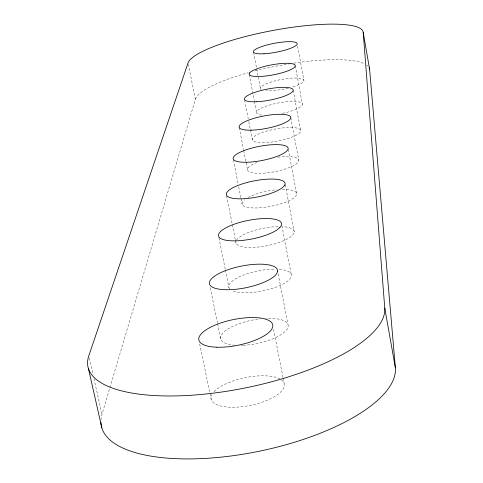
<?xml version="1.0" encoding="UTF-8"?>
<svg xmlns="http://www.w3.org/2000/svg" width="483" height="483" viewBox="0 0 483 483"><rect width="100%" height="100%" fill="white"/><g stroke="black" fill="none" stroke-linecap="round" stroke-linejoin="round"><path stroke-width="0.36" stroke-dasharray="2.42 1.81" d="M100.953 420.295A149.917 56.674 -11.7 0 1 102.01 414.336L109.719 388.32M109.931 387.595L195.367 99.281L188.352 64.354M282.434 113.372A23.335 5.5 -10.7 0 0 302.412 104.358L302.183 103.525A23.335 5.5 -10.7 0 0 280.098 102.656A23.335 5.5 -10.7 0 0 256.95 111.277L256.527 112.219A23.335 5.5 -10.7 0 0 262.637 115.159M89.295 358.048L93.092 374.862M93.919 378.515L102.01 414.336M199.654 343.872L211.174 399.284M210.28 287.735L217.465 322.879M217.616 323.61L220.761 338.988A34.408 11.954 -11.4 0 0 234.539 345.212M218.902 237.733L225.247 269.224M225.392 269.955L228.936 287.53M226.575 195.778L232.172 223.877M232.317 224.619L235.263 239.405M235.408 240.148L236 243.106A29.705 8.911 -11 0 0 261.701 246.614A29.705 8.911 -11 0 0 292.62 235.136L293.791 233.543A29.705 8.911 -11 0 0 282.803 226.684M233.392 159.849L238.131 183.926M238.705 186.849L240.86 197.795M241.005 198.525L242.152 204.357M239.236 127.542L243.547 149.645M243.692 150.382L247.574 170.276M273.565 329.309L282.966 377.326M283.11 378.062L284.125 383.236M244.688 100.307L248.25 118.709M248.817 121.65L250.242 129.009M250.381 129.746L252.374 140.052M278.154 273.849L287.928 324.353M281.921 225.766L291.171 274.084M249.282 74.617L254.251 100.5M254.39 101.243L256.666 113.07M285.248 184.627L294.244 232.045M253.533 52.224L260.512 88.842M288.285 149.404L296.677 193.997M293.181 90.309L300.716 130.851A24.657 6.14 -10.7 0 1 263.996 142.624A24.657 6.14 -10.7 0 1 264.696 131.69A24.657 6.14 -10.7 0 1 300.716 130.851M290.814 117.725L298.82 160.525M295.294 65.851L302.412 104.358M297.594 46.096L303.934 80.564M235.873 241.705L236 243.106M220.761 338.988L220.653 337.098A34.408 11.954 -11.4 0 1 260.198 318.871M236.459 240.196A29.705 8.911 -11 0 1 261.526 228.64L266.036 227.783A29.705 8.911 -11 0 1 279.005 226.593M282.368 189.396A27.809 7.813 -10.9 0 1 293.622 198.042A27.809 7.813 -10.9 0 1 257.246 207.95A27.809 7.813 -10.9 0 1 244.579 199.69M247.942 197.523A27.809 7.813 -10.9 0 1 276.481 189.753M279.222 269.327A31.884 10.264 -11.2 0 1 289.697 279.21L287.693 281.076A31.884 10.264 -11.2 0 1 258.876 291.623L253.913 292.3A31.884 10.264 -11.2 0 1 231.991 290.537M229.823 288.991A31.884 10.264 -11.2 0 1 232.969 280.532L235.722 278.709A31.884 10.264 -11.2 0 1 256.431 271.247L261.267 270.329A31.884 10.264 -11.2 0 1 275.159 269.158M277.846 157.223A26.136 6.901 -10.8 0 1 296.598 163.652A26.136 6.901 -10.8 0 1 257.493 173.3A26.136 6.901 -10.8 0 1 256.884 162.397M261.188 89.494A22.152 4.957 -10.7 0 1 275.002 80.896A22.152 4.957 -10.7 0 1 302.286 78.862A22.152 4.957 -10.7 0 1 291.605 87.23M288.387 88.093A22.152 4.957 -10.7 0 1 266.205 90.659M195.367 99.281A88.691 19.857 -10.7 0 1 248.177 72.746M254.988 70.935A88.691 19.857 -10.7 0 1 290.144 63.72M293.761 63.164A88.691 19.857 -10.7 0 1 364.834 63.907M366.802 65.06A88.691 19.857 -10.7 0 1 368.257 66.334M281.462 379.928A37.372 14.085 -11.7 0 1 251.124 405.207A37.372 14.085 -11.7 0 1 211.904 394.683M214.029 391.761A37.372 14.085 -11.7 0 1 246.481 377.41A37.372 14.085 -11.7 0 1 280.369 379.209M243.148 345.321A34.408 11.954 -11.4 0 0 287.675 328.205L288.218 326.206A34.408 11.954 -11.4 0 0 265.958 318.412M242.424 345.351A34.408 11.954 -11.4 0 1 240.999 345.399"/><path stroke-width="0.72" d="M88.407 368.469L101.865 427.914M384.764 308.118A151.336 52.448 -11.6 0 1 228.676 390.952A151.336 52.448 -11.6 0 1 88.8 355.85L188.056 62.899A89.186 18.233 -10.7 0 1 278.13 29.523A89.186 18.233 -10.7 0 1 363.198 32.403L384.764 308.118L395.378 367.847A149.917 56.674 -11.7 0 1 251.54 452.734A149.917 56.674 -11.7 0 1 100.929 422.239M363.198 32.403L369.598 69.25L395.378 367.847M369.193 67.735A88.691 19.857 -10.7 0 1 369.598 69.25M277.574 271.168L276.994 273.034A34.71 11.043 -11.3 0 1 241.88 288.472A34.71 11.043 -11.3 0 1 209.531 284.076L209.459 282.326A34.71 11.043 -11.3 0 1 245.086 265.439A34.71 11.043 -11.3 0 1 277.574 271.168M249.596 72.957L249.156 73.839A23.474 5.053 -10.7 0 0 271.482 75.173A23.474 5.053 -10.7 0 0 295.294 65.851L295.083 65.084A23.474 5.053 -10.7 0 0 272.943 64.637A23.474 5.053 -10.7 0 0 249.596 72.957M284.626 185.279L283.43 186.764A29.928 8.217 -11 0 1 252.186 197.873A29.928 8.217 -11 0 1 226.43 195.035L226.322 193.743A29.928 8.217 -11 0 1 252.307 181.252L256.847 180.388A29.928 8.217 -11 0 1 284.626 185.279M279.796 227.602L277.755 229.359A32.138 9.473 -11.1 0 1 248.624 239.586L243.625 240.286A32.138 9.473 -11.1 0 1 222.772 229.721L225.567 227.994A32.138 9.473 -11.1 0 1 246.499 220.755L251.365 219.831A32.138 9.473 -11.1 0 1 279.796 227.602M246.306 162.258A28.002 7.197 -10.9 0 0 288.146 148.673A28.002 7.197 -10.9 0 0 247.417 149.392A28.002 7.197 -10.9 0 0 246.306 162.258M256.159 101.762A24.808 5.645 -10.8 0 0 293.181 90.309A24.808 5.645 -10.8 0 0 257.034 91.661A24.808 5.645 -10.8 0 0 256.159 101.762M263.99 53.764A22.272 4.552 -10.7 0 0 297.19 43.899A22.272 4.552 -10.7 0 0 264.69 45.625A22.272 4.552 -10.7 0 0 263.99 53.764M251.534 130.162A26.311 6.351 -10.8 0 0 290.814 117.725A26.311 6.351 -10.8 0 0 252.512 118.8A26.311 6.351 -10.8 0 0 251.534 130.162M216.269 347.192A37.722 13.035 -11.6 0 0 272.823 326.17A37.722 13.035 -11.6 0 0 218.286 323.851A37.722 13.035 -11.6 0 0 216.269 347.192"/></g></svg>
